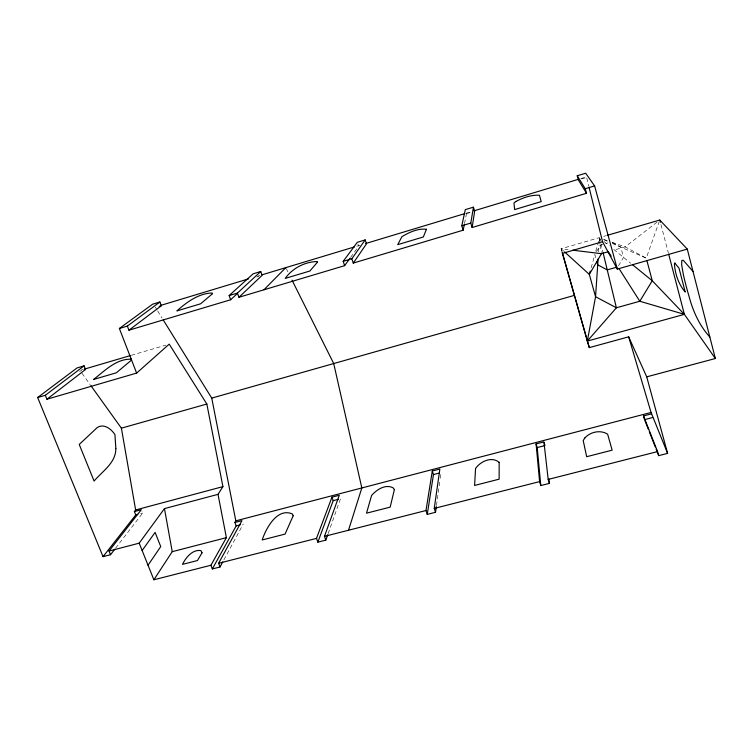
<?xml version="1.0" encoding="UTF-8"?>
<svg xmlns="http://www.w3.org/2000/svg" width="753" height="753" viewBox="0 0 753 753"><rect width="100%" height="100%" fill="white"/><g stroke="black" fill="none" stroke-linecap="round" stroke-linejoin="round"><path stroke-width="0.56" stroke-dasharray="3.77 2.82" d="M598.579 251.944L599.049 244.923M599.134 243.746L599.529 237.901L600.753 239.831M436.476 505.479L440.081 479.397M440.241 478.268L441.023 472.592M464.497 223.585L466.502 213.673L465.891 211.659M591.171 267.795L594.87 254.561L596.291 259.691M595.802 251.229L599.529 237.901L603.106 252.754M328.139 533.595L340.497 498.75L339.885 497.008M612.255 243.407L646.243 258.138L659.007 222.21M223.895 559.827L243.257 524.041M596.536 251.718L600.414 245.083L607.925 242.908M618.486 265.894L623.531 257.404L620.736 247.088L612.104 242.485M350.634 257.328L357.957 247.153M115.529 548.24L142.646 513.094L141.969 511.4M657.04 222.154L625.131 246.871L613.874 250.118M257.639 276.135L259.889 275.457M356.724 246.231L360.103 245.205M465.966 213.259L471.604 211.555M580.845 178.583L586.474 176.88M256.679 276.991L258.844 276.332M466.502 213.673L470.578 212.45M581.532 178.969L586.813 177.379M81.07 370.109L83.301 369.45M131.276 355.312L165.858 345.119M79.479 371.276L81.493 370.683M561.766 251.003L561.136 248.782L599.247 237.675M603.727 236.367L605.967 235.717M140.67 513.621L142.646 513.094M561.983 251.521L561.136 248.782L568.054 249.629M603.746 239.379L607.972 240.856M612.217 242.344L625.131 246.871L646.243 258.138M603.765 239.736L608.01 241.572M603.972 241.506L609.309 245.845M613.751 249.459L630.713 263.239M561.136 248.782L563.696 251.116M81.992 373.272L90.144 384.632M155.231 307.045L157.076 310.02M157.688 311.008L161.989 317.935M286.291 268.689L287.862 271.814M357.976 244.254L358.626 246.231M660.965 224.582L668.372 252.989M586.756 178.019L588.733 185.982M599.529 237.901L599.906 240.979M600.414 245.083L601.355 252.622"/><path stroke-width="1.13" d="M598.108 258.966L595.557 296.729L587.34 341.071L589.317 347.622L628.661 336.845L646.723 376.839L667.61 453.381L658.696 455.64L656.127 449.099M435.526 512.285L434.255 508.416L439.865 469.025L432.297 471.002L425.982 510.525L427.262 514.384L435.526 512.285L436.316 506.618M427.262 514.384L433.464 474.559L432.297 471.002M646.723 376.839L715.35 358.522L687.273 249.092L617.309 269.075L594.606 185.925L585.674 173.218L577.222 175.778L585.269 188.73L586.521 193.286L472.131 227.51L474.654 211.217L473.439 207.169L465.288 209.635L461.815 225.759L463.17 230.192L353.261 263.079L351.83 258.75L365.196 239.906L366.485 243.859L353.261 263.079M472.131 227.51L470.794 223.067L473.439 207.169M463.17 230.192L464.281 224.686M590.248 271.099L589.326 274.412L595.557 296.729L616.387 307.789L639.805 301.247L684.383 314.359L715.35 358.522M348.517 530.244L361.826 487.963L333.72 363.558L292.023 280.154M325.814 540.136L324.468 536.362L339.274 495.258L331.96 497.168L316.495 538.386L317.851 542.151L325.814 540.136L327.753 534.686M317.851 542.151L333.184 500.651L331.96 497.168M46.931 399.222L85.531 369.488L84.091 365.873L45.321 395.287L46.931 399.222L136.622 373.102L169.209 344.14L206.84 404.032L222.916 486.626L218.022 494.345L226.389 537.661L210.915 565.258L212.337 568.939L220.027 566.981L222.784 561.87M220.027 566.981L218.605 563.3L241.977 520.634L234.898 522.478L236.188 525.886L212.337 568.939M234.898 522.478L235.811 520.85L211.744 398.102L163.213 319.912M608.245 251.747L601.487 253.695L589.326 274.412L564.552 251.888M218.022 494.345L164.455 508.614L139.183 543.167L153.876 579.782L172.23 551.667L226.389 537.661M148.021 565.211L160.737 546.593L155.109 532.399L142.138 550.537M238.946 297.275L262.1 275.353L260.745 271.504L237.44 293.068L238.946 297.275L344.639 265.658L349.966 258.26M344.639 265.658L343.199 261.338L357.336 242.287L365.196 239.906M84.091 365.873L77.022 367.953L37.65 397.537L103.048 556.665L110.531 554.716L114.814 549.163M110.531 554.716L109.034 551.055L141.291 509.706L134.382 511.551L135.738 514.939L103.048 556.665M134.382 511.551L135.634 509.969L222.916 486.626M562.077 252.114L587.34 341.071L616.387 307.789L603.106 252.754M263.964 289.792L285.773 267.644M128.942 330.191L161.302 305.765L159.89 302.009L127.361 326.087L128.942 330.191L230.653 299.76L237.468 293.444M230.653 299.76L229.138 295.562L253.159 273.8L260.745 271.504M136.622 373.102L119.369 328.487L152.558 304.221L159.89 302.009M160.86 305.351L248.631 278.855M262.138 274.779L354.475 246.909M365.732 243.511L464.846 213.598M473.853 210.878L578.596 179.261M159.212 306.405L161.302 305.765M119.369 328.487L127.361 326.087M229.138 295.562L237.44 293.068M343.199 261.338L351.83 258.75M461.815 225.759L470.794 223.067M585.269 188.73L594.606 185.925M84.421 369.121L130.156 355.642M37.65 397.537L45.321 395.287M607.087 235.388L659.779 220.036L687.273 249.092M617.309 269.075L602.551 241.722L562.557 253.347L589.317 347.622M616.858 267.146L607.247 269.894L597.713 264.821L596.856 261.743M211.744 398.102L574.37 295.392M90.821 385.583L121.393 428.165L206.84 404.032M587.34 341.071L684.383 314.359L668.673 254.128M135.738 514.939L137.714 514.412M109.034 551.055L139.183 543.167M235.811 520.85L651.063 412.456L667.61 453.381M536.089 443.931L543.92 441.889L548.184 479.426L549.379 483.388L540.805 485.563L539.6 481.609L536.089 443.931L537.19 447.574L540.805 485.563M652.644 417.539L644.549 419.647L643.514 415.92L651.627 413.802M236.188 525.886L240.226 524.832M333.184 500.651L338.408 499.295M433.464 474.559L438.867 473.157M537.19 447.574L545.012 445.541M153.876 579.782L210.915 565.258M218.605 563.3L316.495 538.386M324.468 536.362L425.982 510.525M434.255 508.416L539.6 481.609M548.184 479.426L657.576 451.584L658.696 455.64M572.666 250.184L601.487 253.695M632.511 264.698L652.258 280.747L684.383 314.359M692.995 271.409L683.197 260.227L681.776 260.51L681.681 264.896L683.225 273.932A39.438 4.349 73.8 0 0 689.033 296.381C693.042 311.29 699.377 325.494 709.844 337.052M608.113 251.408L611.182 256.227M619.173 268.802L639.805 301.247L652.258 280.747L646.846 260.397M586.521 193.286L578.36 179.929L577.222 175.778M643.514 415.92L657.576 451.584M644.973 420.739L648.408 429.464M649.265 431.648L655.27 446.915M544.193 442.802L544.739 444.628M628.661 336.845L651.063 412.456M659.779 220.036L660.372 222.314M589.015 187.121L602.551 241.722M164.455 508.614L172.23 551.667M121.393 428.165L135.634 509.969M548.852 478.804L549.379 483.388M499.154 462.361L499.145 479.162L474.588 485.459L475.567 468.479C480.414 461.373 491.794 456.073 499.154 462.361M131.314 359.237L131.257 360.282L116.376 372.791L93.588 379.456C104.262 371.182 116.621 358.409 131.314 359.237M115.858 448.619C115.84 463.048 102.37 471.152 94.087 481.063L79.225 444.449L97.297 427.506C103.923 423.186 111.359 429.022 114.927 434.622L115.858 448.619M394.403 489.525L390.186 507.117L366.504 513.198L371.606 495.436C376.679 489.685 385.301 483.84 393.038 487.793L394.403 489.525M426.462 229.279L423.318 236.979L397.735 244.65L401.914 236.668C409.208 232.338 417.802 228.215 426.462 229.279M293.181 515.777L285.058 534.093L262.195 539.967C265.8 528.832 277.01 507.324 292.371 513.941L293.181 515.777M674.82 263.089L674.406 263.926C675.13 273.988 678.594 284.352 685.221 292.06L679.027 268.19L674.82 263.089M202.039 552.796L197.465 560.533L182.508 564.364C185.69 557.672 192.589 549.116 200.947 550.622L202.039 552.796M584.78 438.001L583.199 440.561L586.672 456.704L612.142 450.172L607.643 434.217C600.452 429.549 590.39 431.817 584.78 438.001M317.559 262.072L309.869 271.014L285.236 278.403C292.324 268.369 304.344 262.063 316.561 261.545L317.559 262.072M212.515 293.708L200.618 303.798L176.88 310.914C186.584 302.301 198.557 293.322 212.12 293.011L212.515 293.708M516.003 201.446L513.979 202.924L514.619 209.579L541.209 201.606L539.459 195.253C531.251 194.773 523.137 197.587 516.003 201.446"/></g></svg>
